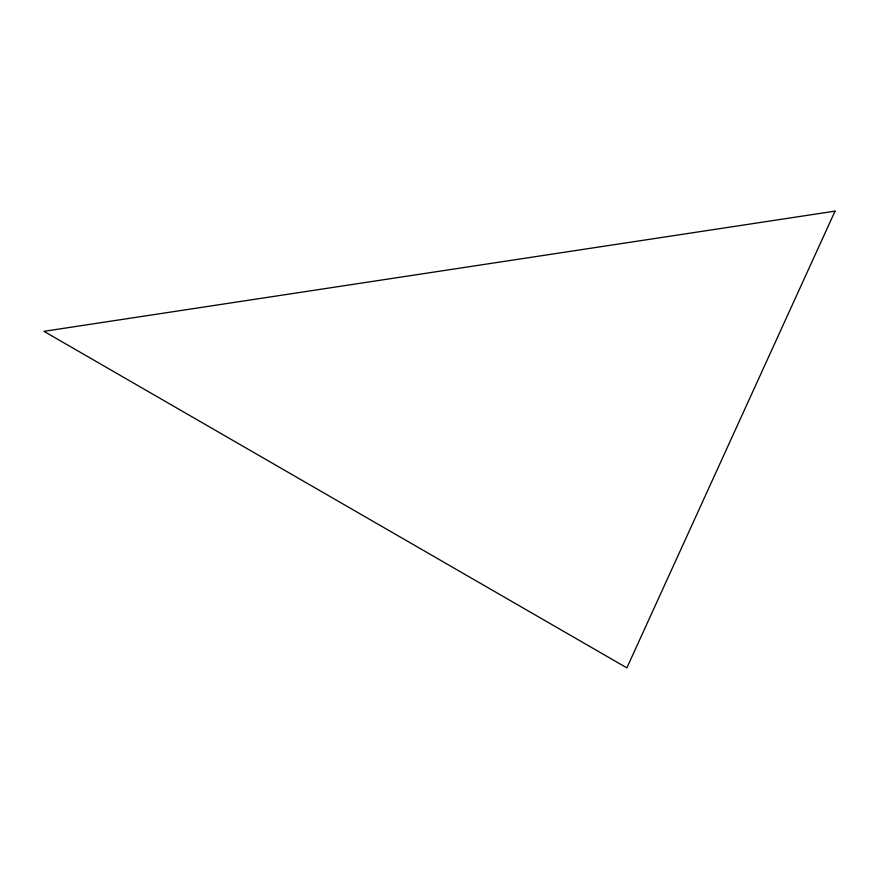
<?xml version="1.0" encoding="UTF-8"?>
<svg xmlns="http://www.w3.org/2000/svg" width="879" height="879" viewBox="0 0 879 879"><rect width="100%" height="100%" fill="white"/><g stroke="black" fill="none" stroke-linecap="round" stroke-linejoin="round"><path stroke-width="1.32" d="M835.05 211.125L626.87 667.875L43.95 331.328L835.05 211.125"/></g></svg>
